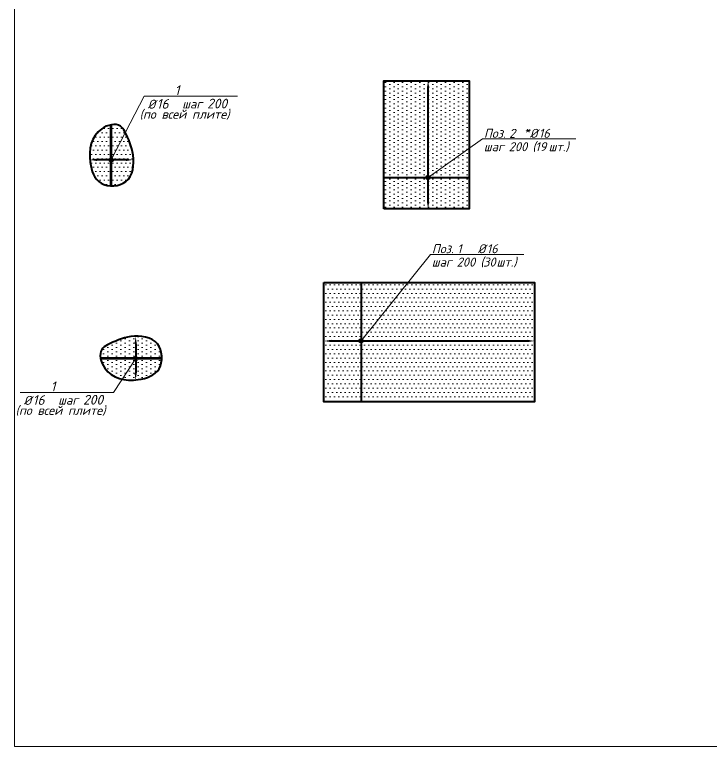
# Model space of a CAD drawing. Header units: millimetres. Extents: x -8428662 to 9409114, y 0 to 249028.
# Drawn here: x -434100 to -414801, y 207361 to 227622 of the extents above; entities that cross this region are included whole.
import ezdxf

# ---------------------------------------------------------------- set-up
doc = ezdxf.new("R2010")
doc.units = ezdxf.units.MM
doc.header["$MEASUREMENT"] = 0
doc.layers.get('0').update_dxf_attribs({"color": 250, "lineweight": 9})
doc.layers.add('Арматура', color=5, linetype='Continuous', lineweight=40)
doc.layers.add('ТЕКСТ', color=214, linetype='Continuous', lineweight=20)
doc.styles.add('100', font='isocpeui.ttf', dxfattribs={"height": 250})
doc.styles.add('GOST', font='isocpeur.ttf')
doc.styles.add('Text_Paper', font='isocpeui.ttf')
doc.dimstyles.new('ЗОНЫ', dxfattribs={"dimscale": 10, "dimtxt": 2.5, "dimasz": 0, "dimexe": 0, "dimexo": 0, "dimgap": 0.5, "dimtad": 1, "dimdec": 0, "dimtxsty": 'GOST', "dimblk": 'OBLIQUE', "dimcen": 0, "dimadec": 0, "dimazin": 0, "dimtfac": 1, "dimtdec": 0, "dimtmove": 0, "dimatfit": 3, "dimfxl": 0, "dimarcsym": 1})
pattern_1 = [(0, (-1891.68, -1104.08), (59.5312, 119.0625), [0, -119.0625])]

# ---------------------------------------------------------------- blocks, each defined once
blk = doc.blocks.new('*D1045')
at = {"layer": 'ТЕКСТ', "color": 0, "lineweight": -2, "transparency": 16777216}
blk.add_line((-411, 0), (395, 0), dxfattribs=at)
at = {"layer": 'ТЕКСТ', "color": 0, "transparency": 16777216}
for points in [[(-411, 33), (-411, -33), (-611, 0)], [(395, 33), (395, -33), (595, 0)]]:
    blk.add_solid(points, dxfattribs=at)
at = {"layer": 'ТЕКСТ', "color": 0, "transparency": 16777216, "insert": (0, 18), "char_height": 25, "attachment_point": 5, "style": 'GOST'}
blk.add_mtext('1206', dxfattribs=at)
blk = doc.blocks.new('*D1060')
at = {"layer": 'ТЕКСТ', "color": 0, "lineweight": -2, "transparency": 16777216}
blk.add_line((0, 1616), (0, -1684), dxfattribs=at)
blk = doc.blocks.new('_None')
blk = doc.blocks.new('*D1059')
at = {"layer": 'ТЕКСТ', "color": 0, "lineweight": -2, "transparency": 16777216}
blk.add_line((-826, 0), (4604, 0), dxfattribs=at)
at = {"layer": 'ТЕКСТ', "color": 0, "transparency": 16777216}
for points in [[(-826, 33), (-826, -33), (-1026, 0)], [(4604, 33), (4604, -33), (4804, 0)]]:
    blk.add_solid(points, dxfattribs=at)
blk = doc.blocks.new('*D1057')
at = {"layer": 'ТЕКСТ', "color": 0, "lineweight": -2, "transparency": 16777216}
blk.add_line((0, 1223), (0, -1135), dxfattribs=at)
blk = doc.blocks.new('*D1056')
at = {"layer": 'ТЕКСТ', "color": 0, "lineweight": -2, "transparency": 16777216}
blk.add_line((-672, 0), (2476, 0), dxfattribs=at)
at = {"layer": 'ТЕКСТ', "color": 0, "transparency": 16777216}
for points in [[(-672, 33), (-672, -33), (-872, 0)], [(2476, 33), (2476, -33), (2676, 0)]]:
    blk.add_solid(points, dxfattribs=at)
blk = doc.blocks.new('*U1047')
at = {"layer": 'ТЕКСТ', "lineweight": 20}
h = blk.add_hatch(dxfattribs=at)
h.set_pattern_fill('DOTS', color=0, scale=75, style=0)
h.set_pattern_definition(pattern_1)
edge = h.paths.add_edge_path()
edge.add_spline(control_points=[(-381.1, -784.6), (-477.3, -579.6), (-679.9, -148.3), (-574.6, 724.6), (376.8, 782.6), (675.5, -42.2), (521.6, -845.8), (-205.1, -1054.1), (-343.3, -842.4), (-381.1, -784.6)], knot_values=[0, 0, 0, 0, 689.4906147, 1450.6452172, 2141.4698783, 2795.3640154, 3773.1066486, 4296.1890857, 4493.0752081, 4493.0752081, 4493.0752081, 4493.0752081], degree=3, periodic=0)
at = {"layer": 'ТЕКСТ'}
h = blk.add_hatch(color=256, dxfattribs=at)
edge = h.paths.add_edge_path()
edge.add_arc((1.4, 5.5), 48.6, 358.36981, 451.56241)
edge.add_line((0, 54.2), (0, -45.8))
edge.add_arc((0, 4.2), 50, 270.06777, 360)
edge = h.paths.add_edge_path()
edge.add_arc((0, 4.2), 50, 180, 270.06777)
edge.add_line((0, -45.8), (0, 54.2))
edge.add_arc((0, 4.2), 50, 89.93223, 180)
blk.add_circle((0, 4.2, 0), 50)
at = {"ltscale": 100}
blk.add_spline([(-381.1, -784.6), (-608, -133.5), (-410.5, 601.6), (278.8, 647.8), (581.4, 68.1), (262, -856), (-255, -935.8), (-381.1, -784.6)], degree=3, dxfattribs=at)
at = {"layer": 'Арматура', "color": 0, "lineweight": 60, "ltscale": 100}
blk.add_line((0, 723.5, 0), (0, -971.2, 0), dxfattribs=at)
at = {"layer": 'ТЕКСТ'}
for p, q in [((-918.7, -1761.7), (0, 0)), ((-3499.2, -1761.7), (-918.7, -1761.7))]:
    blk.add_line(p, q, dxfattribs=at)
at = {"layer": 'ТЕКСТ', "style": '100'}
for s, p in [('(по всей плите)', (-788.4, -1138.5)), ('%%C', (-1012.5, -1415.6)), ('шаг', (-1967.8, -1423.4))]:
    blk.add_text(s, height=250, rotation=180, dxfattribs=at).set_placement(p)
at = {"layer": 'ТЕКСТ', "style": 'Text_Paper'}
for tag, p in [('ДИАМ', (-1259.1, -1415.6)), ('ШАГ', (-2657, -1423.4)), ('ПОЗ', (-1758.2, -1793.4))]:
    blk.add_attdef(tag, p, '', height=270, rotation=180, dxfattribs=at)
at = {"layer": 'ТЕКСТ'}
dim = blk.add_linear_dim(base=(594.9, 0), p1=(-611.3, -109.2), p2=(594.9, -111.9), dimstyle='ЗОНЫ', override={"dimasz": 20, "dimsah": 1, "dimse1": 1, "dimse2": 1, "dimtmove": 0}, dxfattribs=at)
dim.commit()
dim.dimension.update_dxf_attribs({"geometry": '*D1045', "text_midpoint": (0, 0), "dimtype": 128})
blk = doc.blocks.new('*U1046')
at = {"layer": 'ТЕКСТ', "lineweight": 20}
h = blk.add_hatch(dxfattribs=at)
h.set_pattern_fill('DOTS', color=0, scale=75, style=0)
h.set_pattern_definition(pattern_1)
edge = h.paths.add_edge_path()
edge.add_spline(control_points=[(-381.1, -784.6), (-477.3, -579.6), (-679.9, -148.3), (-574.6, 724.6), (376.8, 782.6), (675.5, -42.2), (521.6, -845.8), (-205.1, -1054.1), (-343.3, -842.4), (-381.1, -784.6)], knot_values=[0, 0, 0, 0, 689.4906147, 1450.6452172, 2141.4698783, 2795.3640154, 3773.1066486, 4296.1890857, 4493.0752081, 4493.0752081, 4493.0752081, 4493.0752081], degree=3, periodic=0)
at = {"layer": 'ТЕКСТ'}
h = blk.add_hatch(color=256, dxfattribs=at)
edge = h.paths.add_edge_path()
edge.add_arc((1.4, 5.5), 48.6, 358.36981, 451.56241)
edge.add_line((0, 54.2), (0, -45.8))
edge.add_arc((0, 4.2), 50, 270.06777, 360)
edge = h.paths.add_edge_path()
edge.add_arc((0, 4.2), 50, 180, 270.06777)
edge.add_line((0, -45.8), (0, 54.2))
edge.add_arc((0, 4.2), 50, 89.93223, 180)
blk.add_circle((0, 4.2, 0), 50)
at = {"ltscale": 100}
blk.add_spline([(-381.1, -784.6), (-608, -133.5), (-410.5, 601.6), (278.8, 647.8), (581.4, 68.1), (262, -856), (-255, -935.8), (-381.1, -784.6)], degree=3, dxfattribs=at)
at = {"layer": 'Арматура', "color": 0, "lineweight": 60, "ltscale": 100}
blk.add_line((0, 723.5, 0), (0, -971.2, 0), dxfattribs=at)
at = {"layer": 'ТЕКСТ'}
for q in [(0, 0), (935.1, -3196.4)]:
    blk.add_line((935.1, -616), q, dxfattribs=at)
at = {"layer": 'ТЕКСТ', "style": '100'}
for s, p in [('(по всей плите)', (1558.3, -3326.7)), ('шаг', (1273.5, -2147.3)), ('%%C', (1281.2, -3102.7))]:
    blk.add_text(s, height=250, rotation=90, dxfattribs=at).set_placement(p)
at = {"layer": 'ТЕКСТ', "style": 'Text_Paper'}
for tag, p in [('ШАГ', (1273.5, -1458.1)), ('ПОЗ', (903.5, -2357)), ('ДИАМ', (1281.2, -2856))]:
    blk.add_attdef(tag, p, '', height=270, rotation=90, dxfattribs=at)
at = {"layer": 'ТЕКСТ'}
dim = blk.add_linear_dim(base=(594.9, 0), p1=(-611.3, -109.2), p2=(594.9, -111.9), dimstyle='ЗОНЫ', override={"dimasz": 20, "dimsah": 1, "dimse1": 1, "dimse2": 1, "dimtmove": 0}, dxfattribs=at)
dim.commit()
dim.dimension.update_dxf_attribs({"geometry": '*D1045', "text_midpoint": (0, 0), "dimtype": 128})
blk = doc.blocks.new('*U1058')
at = {"layer": 'ТЕКСТ', "lineweight": 20}
h = blk.add_hatch(dxfattribs=at)
h.set_pattern_fill('DOTS', color=0, scale=75, style=0)
h.set_pattern_definition([(0, (-20426.16, 54163.07), (59.53125, 119.0625), [0, -119.0625])])
h.paths.add_polyline_path([(-1026.4, 1616.2), (4803.8, 1616.2), (4803.8, -1683.8), (-1026.4, -1683.8)])
at = {"layer": 'ТЕКСТ'}
h = blk.add_hatch(color=256, dxfattribs=at)
edge = h.paths.add_edge_path()
edge.add_arc((1.4, 5.5), 48.6, 358.36981, 451.56241)
edge.add_line((0, 54.2), (0, -45.8))
edge.add_arc((0, 4.2), 50, 270.06777, 360)
edge = h.paths.add_edge_path()
edge.add_arc((0, 4.2), 50, 180, 270.06777)
edge.add_line((0, -45.8), (0, 54.2))
edge.add_arc((0, 4.2), 50, 89.93223, 180)
blk.add_circle((0, 4.2, 0), 50)
at = {"layer": 'Арматура', "color": 0, "linetype": 'ByBlock', "lineweight": -2, "ltscale": 2000}
blk.add_lwpolyline([(-1026.4, 1616.2), (4803.8, 1616.2), (4803.8, -1683.8), (-1026.4, -1683.8)], close=True, dxfattribs=at)
at = {"layer": 'ТЕКСТ'}
for p, q in [((1925.3, 2397.9), (0, 0)), ((4505.8, 2397.9), (1925.3, 2397.9))]:
    blk.add_line(p, q, dxfattribs=at)
at = {"style": '100'}
blk.add_attdef('КОММЕНТ', (3078.3, 2528.2), '', height=250, rotation=360, dxfattribs=at)
at = {"layer": 'ТЕКСТ', "style": '100'}
for s, p in [('Поз.', (1962.5, 2429.5)), ('%%C', (3233.9, 2429.5)), ('шаг', (1959.4, 2059.5)), ('(', (3305.9, 2065.5)), ('шт.)', (3754.4, 2059.5))]:
    blk.add_text(s, height=250, rotation=360, dxfattribs=at).set_placement(p)
for tag, p in [('ПОЗ', (2662.2, 2429.5)), ('ДИАМ', (3480.5, 2429.5)), ('ШАГ', (2648.6, 2059.5)), ('КОЛ', (3381.9, 2059.5))]:
    blk.add_attdef(tag, p, '', height=250, rotation=360, dxfattribs=at)
at = {"layer": 'ТЕКСТ', "lineweight": 80}
dim = blk.add_linear_dim(base=(0, -1683.8), p1=(-1026.4, 1616.2), p2=(-1026.4, -1683.8), angle=90, text=' ', dimstyle='ЗОНЫ', override={"dimblk1": 'None', "dimblk2": 'None', "dimsah": 1, "dimse1": 1, "dimse2": 1, "dimsd1": 0}, dxfattribs=at)
dim.commit()
dim.dimension.update_dxf_attribs({"geometry": '*D1060', "text_midpoint": (0, 0), "dimtype": 128})
at = {"layer": 'ТЕКСТ'}
dim = blk.add_linear_dim(base=(4803.8, 0), p1=(-1026.4, -1683.8), p2=(4803.8, -1683.8), text=' ', dimstyle='ЗОНЫ', override={"dimasz": 20, "dimsah": 1, "dimse1": 1, "dimse2": 1}, dxfattribs=at)
dim.commit()
dim.dimension.update_dxf_attribs({"geometry": '*D1059', "text_midpoint": (506.2, 0), "dimtype": 128})
blk = doc.blocks.new('*U1055')
at = {"layer": 'ТЕКСТ', "lineweight": 20}
h = blk.add_hatch(dxfattribs=at)
h.set_pattern_fill('DOTS', color=0, scale=75, style=0)
h.set_pattern_definition([(0, (-25061.57, 50092.4), (59.53125, 119.0625), [0, -119.0625])])
h.paths.add_polyline_path([(-872.4, 1223.5), (2676.2, 1223.5), (2676.2, -1134.9), (-872.4, -1134.9)])
at = {"layer": 'ТЕКСТ'}
h = blk.add_hatch(color=256, dxfattribs=at)
edge = h.paths.add_edge_path()
edge.add_arc((1.4, 5.5), 48.6, 358.36981, 451.56241)
edge.add_line((0, 54.2), (0, -45.8))
edge.add_arc((0, 4.2), 50, 270.06777, 360)
edge = h.paths.add_edge_path()
edge.add_arc((0, 4.2), 50, 180, 270.06777)
edge.add_line((0, -45.8), (0, 54.2))
edge.add_arc((0, 4.2), 50, 89.93223, 180)
blk.add_circle((0, 4.2, 0), 50)
at = {"layer": 'Арматура', "color": 0, "linetype": 'ByBlock', "lineweight": -2, "ltscale": 2000}
blk.add_lwpolyline([(-872.4, 1223.5), (2676.2, 1223.5), (2676.2, -1134.9), (-872.4, -1134.9)], close=True, dxfattribs=at)
at = {"layer": 'ТЕКСТ'}
for p, q in [((1066, -1509.8), (0, 0)), ((1066, -4090.2), (1066, -1509.8))]:
    blk.add_line(p, q, dxfattribs=at)
at = {"style": '100'}
blk.add_attdef('КОММЕНТ', (1196.3, -2662.7), '', height=250, rotation=270, dxfattribs=at)
at = {"layer": 'ТЕКСТ', "style": '100'}
for s, p in [('шаг', (727.6, -1543.8)), ('Поз.', (1097.6, -1547)), ('%%C', (1097.6, -2818.3)), ('(', (733.6, -2890.3)), ('шт.)', (727.6, -3338.8))]:
    blk.add_text(s, height=250, rotation=270, dxfattribs=at).set_placement(p)
for tag, p in [('ШАГ', (727.6, -2233)), ('ПОЗ', (1097.6, -2246.6)), ('КОЛ', (727.6, -2966.3)), ('ДИАМ', (1097.6, -3064.9))]:
    blk.add_attdef(tag, p, '', height=250, rotation=270, dxfattribs=at)
at = {"layer": 'ТЕКСТ', "lineweight": 80}
dim = blk.add_linear_dim(base=(0, -1134.9), p1=(-872.4, 1223.5), p2=(-872.4, -1134.9), angle=90, text=' ', dimstyle='ЗОНЫ', override={"dimblk1": 'None', "dimblk2": 'None', "dimsah": 1, "dimse1": 1, "dimse2": 1, "dimsd1": 0}, dxfattribs=at)
dim.commit()
dim.dimension.update_dxf_attribs({"geometry": '*D1057', "text_midpoint": (0, 0), "dimtype": 128})
at = {"layer": 'ТЕКСТ'}
dim = blk.add_linear_dim(base=(2676.2, 0), p1=(-872.4, -1134.9), p2=(2676.2, -1134.9), text=' ', dimstyle='ЗОНЫ', override={"dimasz": 20, "dimsah": 1, "dimse1": 1, "dimse2": 1}, dxfattribs=at)
dim.commit()
dim.dimension.update_dxf_attribs({"geometry": '*D1056', "text_midpoint": (1356.9, 0), "dimtype": 128})

msp = doc.modelspace()

# ---------------------------------------------------------------- linework, layer by layer
msp.add_lwpolyline([(-434099.534, 207361.062), (-383811.976, 207361.062), (-383811.976, 249027.851), (-434099.534, 249027.851)], close=True)

# ---------------------------------------------------------------- block references
at = {"layer": 'Арматура', "color": 4, "rotation": 90}
msp.add_blockref('*U1055', (-422647.531, 223112.776, 0), dxfattribs=at).add_auto_attribs({'ПОЗ': '2', 'ДИАМ': '16', 'ШАГ': '200', 'КОЛ': '19', 'КОММЕНТ': '*'})
at = {"layer": 'Арматура', "color": 7, "lineweight": 40}
for name, p, rotation in [('*U1047', (-431426.444, 223601.035), 180), ('*U1046', (-430746.644, 218097.166), 270)]:
    msp.add_blockref(name, p, dxfattribs=dict(at, rotation=rotation)).add_auto_attribs({'ПОЗ': '1', 'ДИАМ': '16', 'ШАГ': '200'})
at = {"layer": 'Арматура', "color": 4}
msp.add_blockref('*U1058', (-424505.095, 218585.825), dxfattribs=at).add_auto_attribs({'ПОЗ': '1', 'ДИАМ': '16', 'ШАГ': '200', 'КОЛ': '30'})

doc.saveas('drawing.dxf')
